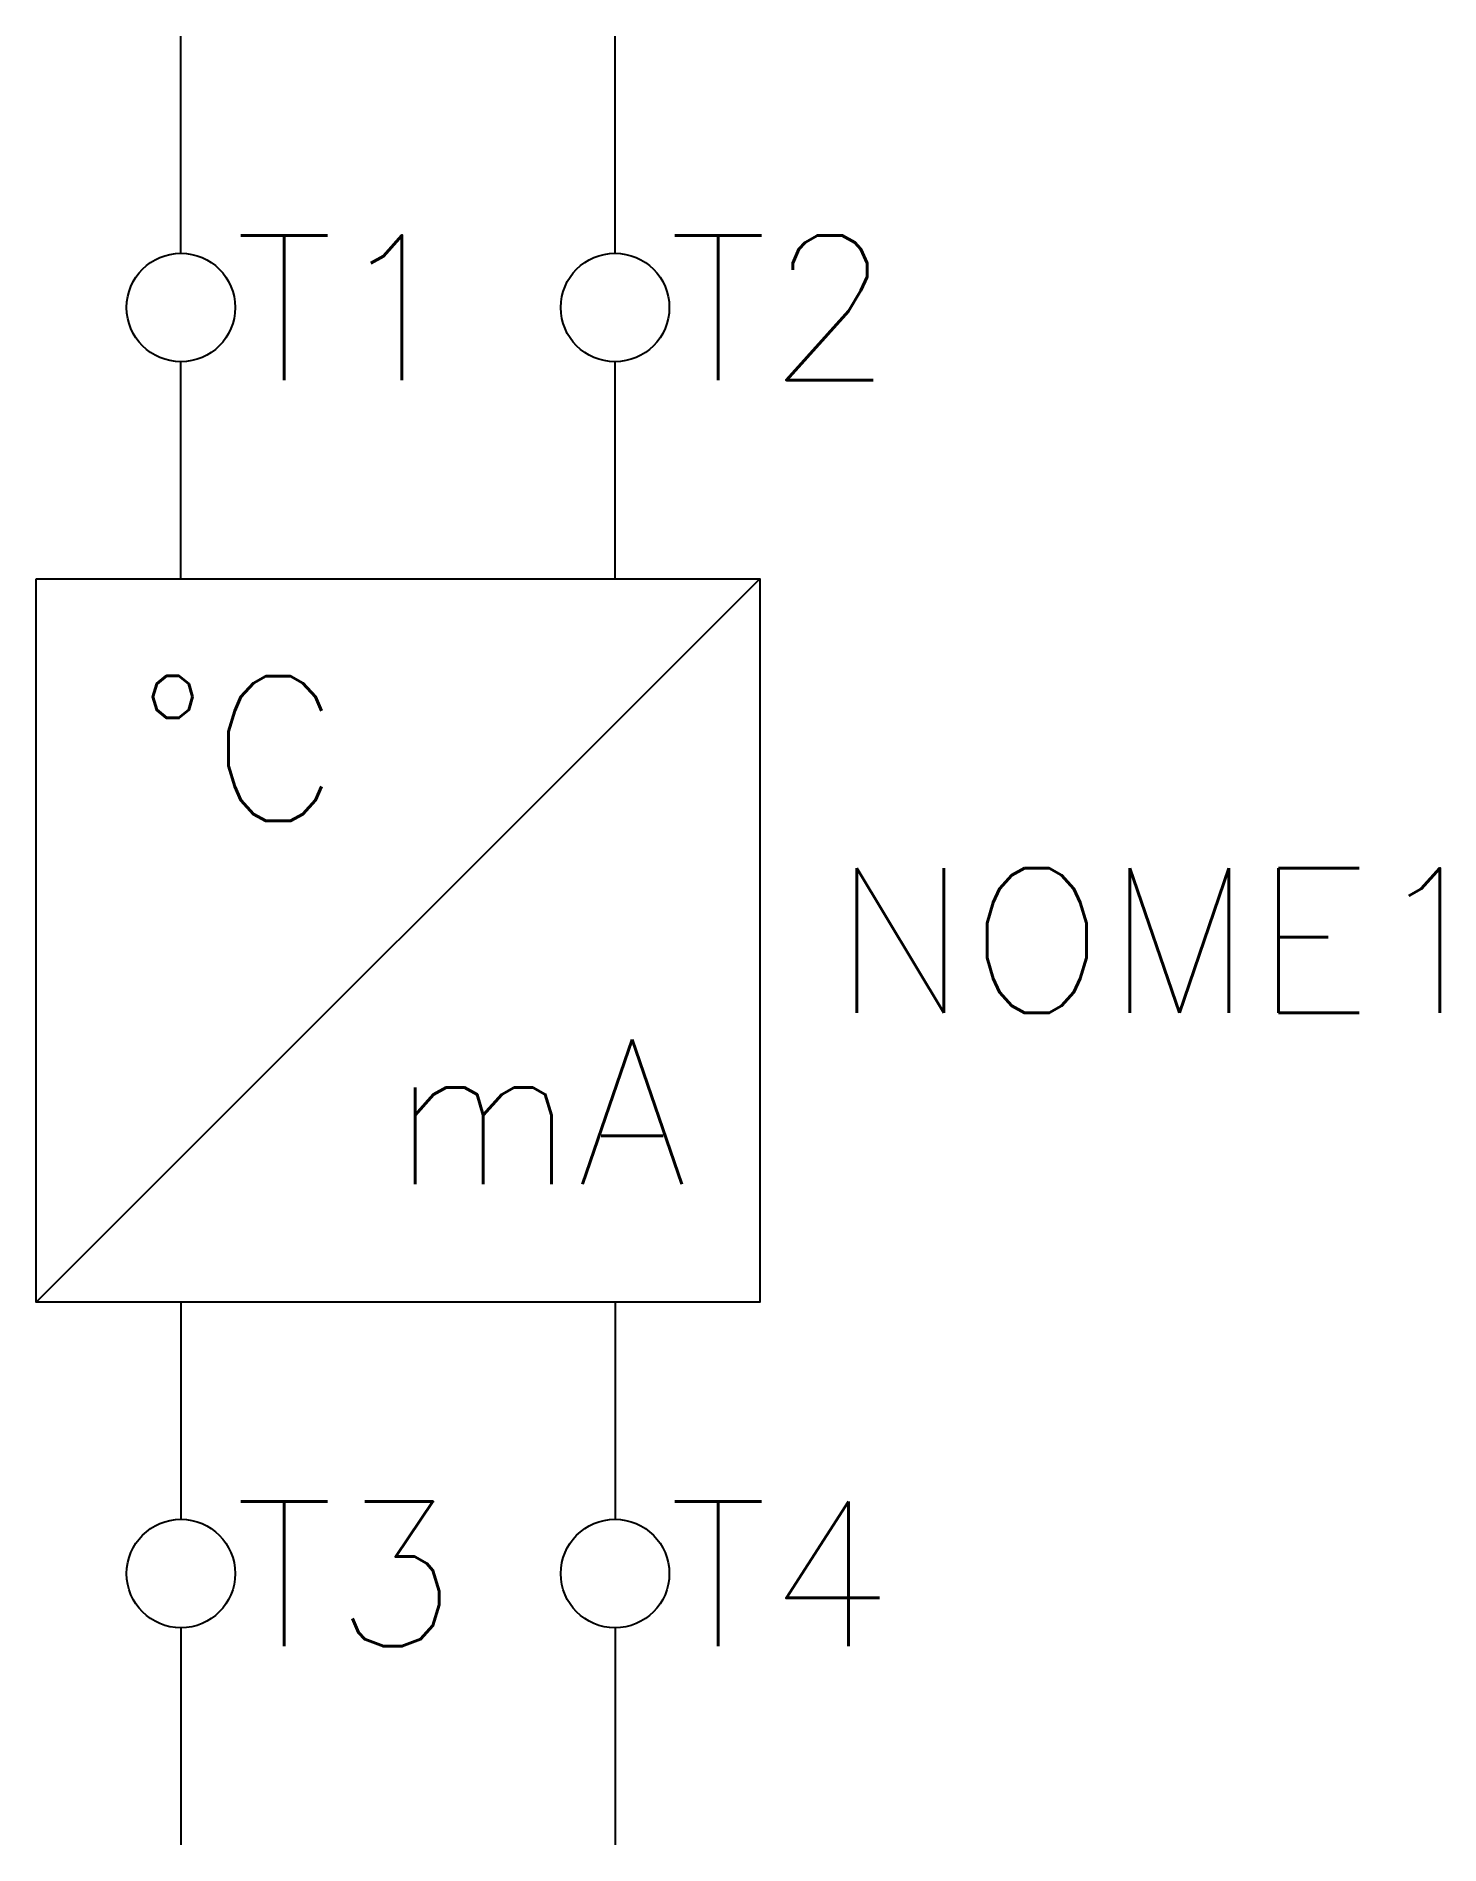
# Model space of a CAD drawing. Extents: x 259.9 to 279.3, y 174.7 to 199.7.
import ezdxf
from ezdxf.enums import TextEntityAlignment as Align

# ---------------------------------------------------------------- set-up
doc = ezdxf.new("R2010")
doc.units = 0
doc.header["$MEASUREMENT"] = 0
doc.layers.get('0').update_dxf_attribs({"linetype": 'CONTINUOUS'})
doc.styles.add('ROMANS', font='romans')

msp = doc.modelspace()

# ---------------------------------------------------------------- linework, layer by layer
for p, q in [((261.852, 196.748), (261.852, 199.748)), ((267.852, 196.748), (267.852, 199.748)), ((261.852, 192.248), (261.852, 195.248)), ((267.852, 192.248), (267.852, 195.248)), ((259.852, 182.248), (269.852, 192.248)), ((261.852, 182.248), (261.852, 179.248)), ((267.852, 182.248), (267.852, 179.248)), ((261.852, 177.748), (261.852, 174.748)), ((267.852, 177.748), (267.852, 174.748))]:
    msp.add_line(p, q)
msp.add_lwpolyline([(259.852, 192.248), (269.852, 192.248), (269.852, 182.248), (259.852, 182.248)], close=True)
at = {"linetype": 'Continuous'}
for centre in [(261.852, 195.998), (267.852, 195.998), (261.852, 178.498), (267.852, 178.498)]:
    msp.add_circle(centre, 0.75, dxfattribs=at)

# ---------------------------------------------------------------- texts
at = {"linetype": 'Continuous', "style": 'ROMANS'}
msp.add_text('°C', height=2, dxfattribs=at).set_placement((261.225, 189.901), align=Align.MIDDLE_LEFT)
msp.add_text('mA', height=2, dxfattribs=at).set_placement((266.802, 184.882), align=Align.MIDDLE_CENTER)
at = {"lineweight": -3, "style": 'ROMANS'}
for tag, p in [('T1', (262.593, 195.994)), ('T2', (268.593, 195.994)), ('NOME1', (270.852, 187.248)), ('T3', (262.593, 178.494)), ('T4', (268.593, 178.494))]:
    msp.add_attdef(tag, text='', height=2, dxfattribs=at).set_placement(p, align=Align.MIDDLE_LEFT)

doc.saveas('drawing.dxf')
